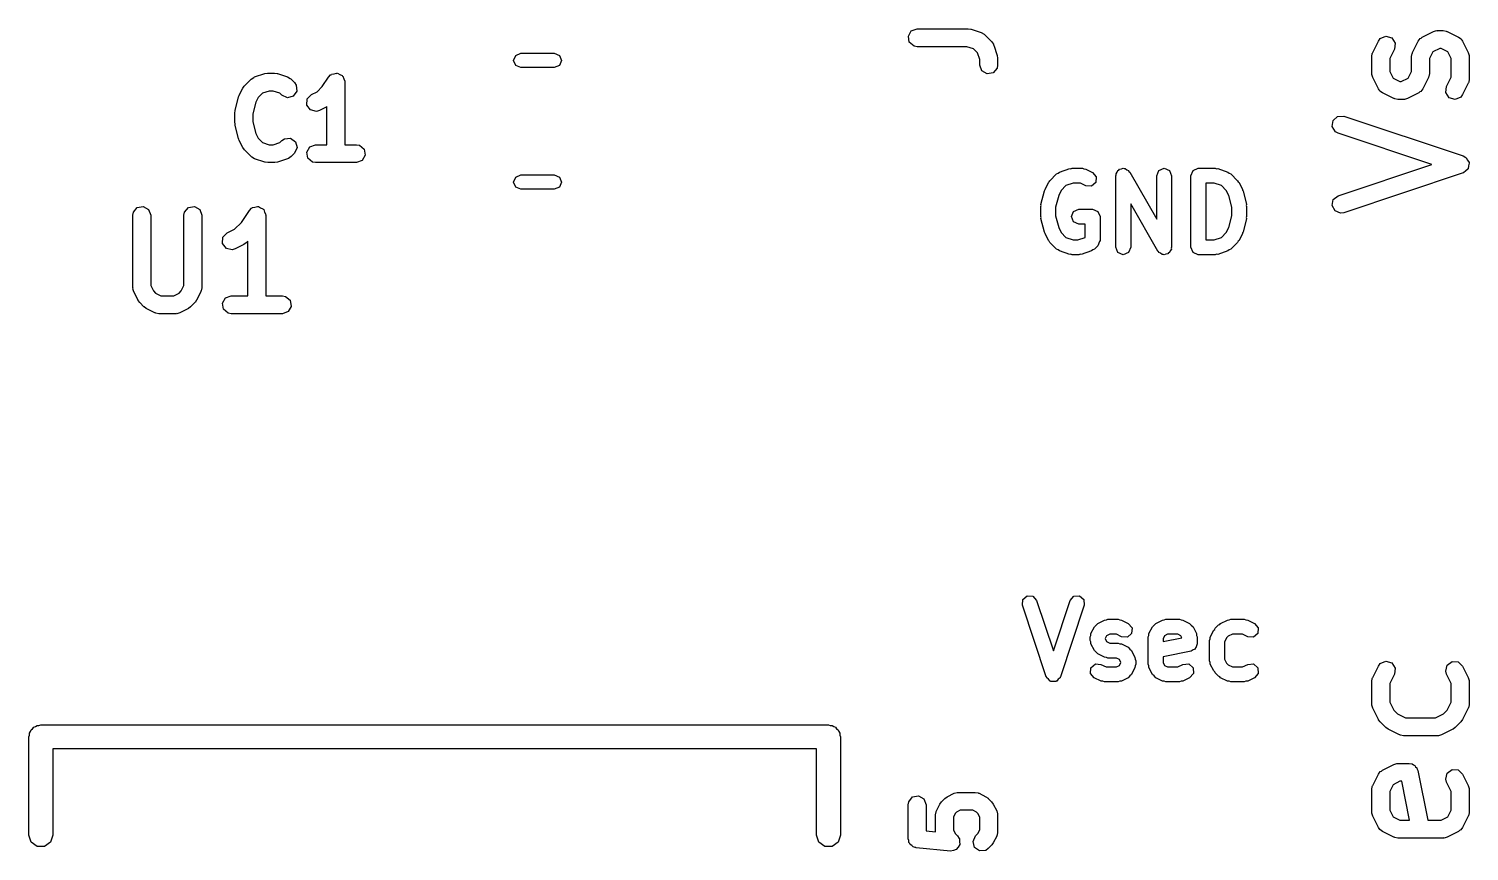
# Model space of a CAD drawing. Extents: x 83.3 to 116.7, y -116.7 to -83.3.
# Drawn here: x 104.66 to 116.73, y -100.02 to -93.12 of the extents above; entities that cross this region are included whole.
import ezdxf

# ---------------------------------------------------------------- set-up
doc = ezdxf.new("R2010")
doc.units = 0
doc.layers.add('BLACK', color=7, linetype='CONTINUOUS')

msp = doc.modelspace()

# ---------------------------------------------------------------- linework, layer by layer
at = {"layer": 'BLACK', "linetype": 'CONTINUOUS'}
for p, q in [((112.028, -93.187), (112.053, -93.1425)), ((112.053, -93.1425), (112.101, -93.125)), ((112.101, -93.125), (112.53, -93.125)), ((112.53, -93.125), (112.552, -93.1289)), ((112.552, -93.1289), (112.554, -93.1288)), ((112.554, -93.1288), (112.639, -93.1574)), ((112.639, -93.1574), (112.662, -93.1698)), ((116.333, -93.1948), (116.428, -93.1472)), ((116.428, -93.1472), (116.453, -93.1398)), ((116.453, -93.1398), (116.458, -93.1408)), ((116.458, -93.1408), (116.462, -93.1393)), ((116.462, -93.1393), (116.51, -93.1393)), ((116.51, -93.1393), (116.535, -93.1438)), ((116.535, -93.1438), (116.539, -93.1467)), ((116.539, -93.1467), (116.543, -93.1472)), ((116.543, -93.1472), (116.638, -93.1948)), ((112.036, -93.2375), (112.028, -93.187)), ((112.076, -93.2705), (112.036, -93.2375)), ((112.101, -93.275), (112.076, -93.2705)), ((112.518, -93.275), (112.101, -93.275)), ((112.575, -93.2941), (112.518, -93.275)), ((112.662, -93.1698), (112.665, -93.1736)), ((112.665, -93.1736), (112.669, -93.1755)), ((112.669, -93.1755), (112.726, -93.2327)), ((112.726, -93.2327), (112.741, -93.254)), ((112.741, -93.254), (112.741, -93.2585)), ((112.741, -93.2585), (112.744, -93.262)), ((112.744, -93.262), (112.773, -93.3477)), ((115.919, -93.3236), (115.966, -93.2284)), ((115.966, -93.2284), (115.982, -93.2074)), ((115.982, -93.2074), (116.029, -93.187)), ((116.029, -93.187), (116.078, -93.2017)), ((116.078, -93.2017), (116.106, -93.2445)), ((116.106, -93.2445), (116.1, -93.2954)), ((116.252, -93.3236), (116.3, -93.2284)), ((116.3, -93.2284), (116.315, -93.2074)), ((116.315, -93.2074), (116.325, -93.203)), ((116.325, -93.203), (116.333, -93.1948)), ((116.638, -93.1948), (116.659, -93.2103)), ((116.659, -93.2103), (116.664, -93.2206)), ((116.664, -93.2206), (116.672, -93.2284)), ((116.672, -93.2284), (116.719, -93.3236)), ((108.721, -93.39), (108.739, -93.3476)), ((108.739, -93.4324), (108.721, -93.39)), ((108.739, -93.3476), (108.781, -93.33)), ((108.781, -93.33), (109.062, -93.33)), ((109.062, -93.33), (109.105, -93.3476)), ((109.105, -93.3476), (109.122, -93.39)), ((109.122, -93.39), (109.105, -93.4324)), ((112.607, -93.3262), (112.575, -93.2941)), ((112.626, -93.3836), (112.607, -93.3262)), ((112.626, -93.4286), (112.626, -93.3836)), ((112.773, -93.3477), (112.776, -93.3699)), ((112.776, -93.3699), (112.776, -93.3714)), ((112.776, -93.3714), (112.776, -93.4286)), ((115.911, -93.3571), (115.915, -93.3315)), ((115.911, -93.5), (115.911, -93.3571)), ((115.915, -93.3315), (115.918, -93.3281)), ((115.918, -93.3281), (115.919, -93.3236)), ((116.1, -93.2954), (116.061, -93.3748)), ((116.061, -93.3748), (116.061, -93.4823)), ((116.244, -93.3571), (116.249, -93.3315)), ((116.244, -93.4823), (116.244, -93.3571)), ((116.249, -93.3315), (116.251, -93.3281)), ((116.251, -93.3281), (116.252, -93.3236)), ((116.423, -93.3178), (116.394, -93.3748)), ((116.394, -93.3748), (116.394, -93.5)), ((116.48, -93.2893), (116.423, -93.3178)), ((116.492, -93.2893), (116.48, -93.2893)), ((116.549, -93.3178), (116.492, -93.2893)), ((116.577, -93.3748), (116.549, -93.3178)), ((116.577, -93.5299), (116.577, -93.3748)), ((116.719, -93.3236), (116.727, -93.3486)), ((116.727, -93.3486), (116.726, -93.3529)), ((116.726, -93.3529), (116.727, -93.3571)), ((116.727, -93.3571), (116.727, -93.5476)), ((106.551, -93.5288), (106.637, -93.5003)), ((106.637, -93.5003), (106.659, -93.497)), ((106.659, -93.497), (106.661, -93.4964)), ((106.661, -93.4964), (106.718, -93.4964)), ((106.718, -93.4964), (106.74, -93.5003)), ((106.74, -93.5003), (106.742, -93.5003)), ((106.742, -93.5003), (106.827, -93.5288)), ((107.17, -93.5298), (107.188, -93.511)), ((107.188, -93.511), (107.192, -93.5098)), ((107.192, -93.5098), (107.195, -93.5065)), ((107.195, -93.5065), (107.216, -93.5027)), ((107.216, -93.5027), (107.237, -93.4966)), ((107.237, -93.4966), (107.241, -93.4983)), ((107.241, -93.4983), (107.245, -93.4976)), ((107.245, -93.4976), (107.264, -93.5084)), ((107.264, -93.5084), (107.284, -93.5172)), ((107.284, -93.5172), (107.286, -93.5211)), ((107.286, -93.5211), (107.29, -93.5232)), ((107.29, -93.5232), (107.297, -93.5437)), ((108.781, -93.45), (108.739, -93.4324)), ((109.062, -93.45), (108.781, -93.45)), ((109.105, -93.4324), (109.062, -93.45)), ((112.644, -93.4768), (112.626, -93.4286)), ((112.688, -93.5024), (112.644, -93.4768)), ((112.739, -93.4935), (112.688, -93.5024)), ((112.772, -93.4542), (112.739, -93.4935)), ((112.776, -93.4286), (112.772, -93.4542)), ((115.912, -93.5042), (115.911, -93.5)), ((115.911, -93.5086), (115.912, -93.5042)), ((115.919, -93.5335), (115.911, -93.5086)), ((116.061, -93.4823), (116.089, -93.5393)), ((116.216, -93.5393), (116.244, -93.4823)), ((116.39, -93.5257), (116.387, -93.5291)), ((116.394, -93.5), (116.39, -93.5257)), ((106.422, -93.6807), (106.451, -93.6236)), ((106.451, -93.6236), (106.464, -93.6056)), ((106.464, -93.6056), (106.465, -93.6041)), ((106.465, -93.6041), (106.522, -93.547)), ((106.522, -93.547), (106.543, -93.532)), ((106.543, -93.532), (106.548, -93.5316)), ((106.548, -93.5316), (106.551, -93.5288)), ((106.673, -93.6464), (106.616, -93.6656)), ((106.706, -93.6464), (106.673, -93.6464)), ((106.763, -93.6656), (106.706, -93.6464)), ((106.827, -93.5288), (106.85, -93.5413)), ((106.85, -93.5413), (106.853, -93.5451)), ((106.853, -93.5451), (106.857, -93.547)), ((106.857, -93.547), (106.885, -93.5755)), ((106.885, -93.5755), (106.9, -93.5969)), ((106.9, -93.5969), (106.905, -93.648)), ((107.074, -93.6526), (107.117, -93.6094)), ((107.117, -93.6094), (107.17, -93.5298)), ((107.297, -93.5437), (107.307, -93.5632)), ((107.307, -93.5632), (107.306, -93.5674)), ((107.306, -93.5674), (107.307, -93.5714)), ((107.307, -93.5714), (107.307, -94.0964)), ((115.966, -93.6288), (115.919, -93.5335)), ((115.974, -93.6365), (115.966, -93.6288)), ((115.979, -93.6468), (115.974, -93.6365)), ((116, -93.6623), (115.979, -93.6468)), ((116.089, -93.5393), (116.146, -93.5679)), ((116.146, -93.5679), (116.158, -93.5679)), ((116.158, -93.5679), (116.216, -93.5393)), ((116.339, -93.6288), (116.323, -93.6497)), ((116.386, -93.5335), (116.339, -93.6288)), ((116.387, -93.5291), (116.386, -93.5335)), ((116.532, -93.6603), (116.538, -93.6093)), ((116.538, -93.6093), (116.577, -93.5299)), ((116.719, -93.5812), (116.672, -93.6764)), ((116.72, -93.5767), (116.719, -93.5812)), ((116.723, -93.5733), (116.72, -93.5767)), ((116.727, -93.5476), (116.723, -93.5733)), ((106.388, -93.8104), (106.417, -93.6961)), ((106.417, -93.6961), (106.422, -93.6843)), ((106.422, -93.6843), (106.422, -93.6807)), ((106.56, -93.7405), (106.536, -93.8378)), ((106.58, -93.7016), (106.56, -93.7405)), ((106.616, -93.6656), (106.58, -93.7016)), ((106.779, -93.6816), (106.763, -93.6656)), ((106.826, -93.7033), (106.779, -93.6816)), ((106.875, -93.69), (106.826, -93.7033)), ((106.905, -93.648), (106.875, -93.69)), ((106.989, -93.7642), (106.992, -93.713)), ((107.019, -93.8054), (106.989, -93.7642)), ((106.992, -93.713), (107.027, -93.6758)), ((107.027, -93.6758), (107.074, -93.6526)), ((116.095, -93.7099), (116, -93.6623)), ((116.099, -93.7105), (116.095, -93.7099)), ((116.103, -93.7133), (116.099, -93.7105)), ((116.129, -93.7179), (116.103, -93.7133)), ((116.176, -93.7179), (116.129, -93.7179)), ((116.18, -93.7163), (116.176, -93.7179)), ((116.185, -93.7174), (116.18, -93.7163)), ((116.21, -93.7099), (116.185, -93.7174)), ((116.305, -93.6623), (116.21, -93.7099)), ((116.313, -93.6542), (116.305, -93.6623)), ((116.323, -93.6497), (116.313, -93.6542)), ((116.56, -93.7031), (116.532, -93.6603)), ((116.609, -93.7177), (116.56, -93.7031)), ((116.656, -93.6973), (116.609, -93.7177)), ((116.672, -93.6764), (116.656, -93.6973)), ((106.386, -93.8286), (106.388, -93.8138)), ((106.386, -93.9143), (106.386, -93.8286)), ((106.388, -93.8138), (106.388, -93.8104)), ((106.536, -93.8378), (106.536, -93.9051)), ((107.069, -93.8174), (107.019, -93.8054)), ((107.094, -93.8099), (107.069, -93.8174)), ((107.151, -93.7814), (107.094, -93.8099)), ((107.153, -93.7802), (107.151, -93.7814)), ((107.157, -93.7769), (107.153, -93.7802)), ((107.157, -94.0964), (107.157, -93.7769)), ((115.586, -93.8929), (115.625, -93.8588)), ((115.625, -93.8588), (115.676, -93.8574)), ((115.676, -93.8574), (116.676, -94.1908)), ((106.387, -93.9175), (106.386, -93.9143)), ((106.388, -93.9325), (106.387, -93.9175)), ((106.417, -94.0468), (106.388, -93.9325)), ((106.536, -93.9051), (106.56, -94.0024)), ((106.56, -94.0024), (106.58, -94.0413)), ((115.579, -93.9436), (115.586, -93.8929)), ((115.606, -93.9873), (115.579, -93.9436)), ((115.629, -93.9997), (115.606, -93.9873)), ((116.415, -94.2619), (115.629, -93.9997)), ((106.419, -94.0497), (106.417, -94.0468)), ((106.422, -94.0621), (106.419, -94.0497)), ((106.451, -94.1193), (106.422, -94.0621)), ((106.452, -94.1204), (106.451, -94.1193)), ((106.465, -94.1387), (106.452, -94.1204)), ((106.58, -94.0413), (106.616, -94.0773)), ((106.616, -94.0773), (106.673, -94.0964)), ((106.673, -94.0964), (106.706, -94.0964)), ((106.706, -94.0964), (106.763, -94.0773)), ((106.763, -94.0773), (106.779, -94.0613)), ((106.779, -94.0613), (106.801, -94.0463)), ((106.801, -94.0463), (106.852, -94.0418)), ((106.852, -94.0418), (106.894, -94.0713)), ((106.907, -94.1208), (106.885, -94.1673)), ((106.894, -94.0713), (106.907, -94.1208)), ((106.987, -94.1584), (107.013, -94.114)), ((107.013, -94.114), (107.061, -94.0964)), ((107.061, -94.0964), (107.157, -94.0964)), ((107.307, -94.0964), (107.404, -94.0964)), ((107.404, -94.0964), (107.429, -94.101)), ((107.429, -94.101), (107.469, -94.1339)), ((106.522, -94.1959), (106.465, -94.1387)), ((106.526, -94.1978), (106.522, -94.1959)), ((106.528, -94.2016), (106.526, -94.1978)), ((106.551, -94.214), (106.528, -94.2016)), ((106.637, -94.2426), (106.551, -94.214)), ((106.639, -94.2425), (106.637, -94.2426)), ((106.661, -94.2464), (106.639, -94.2425)), ((106.718, -94.2464), (106.661, -94.2464)), ((106.719, -94.2459), (106.718, -94.2464)), ((106.742, -94.2426), (106.719, -94.2459)), ((106.827, -94.214), (106.742, -94.2426)), ((106.831, -94.2112), (106.827, -94.214)), ((106.835, -94.2108), (106.831, -94.2112)), ((106.857, -94.1959), (106.835, -94.2108)), ((106.885, -94.1673), (106.857, -94.1959)), ((106.996, -94.2089), (106.987, -94.1584)), ((107.035, -94.2419), (106.996, -94.2089)), ((107.061, -94.2464), (107.035, -94.2419)), ((107.404, -94.2464), (107.061, -94.2464)), ((107.452, -94.2289), (107.404, -94.2464)), ((107.478, -94.1845), (107.452, -94.2289)), ((107.469, -94.1339), (107.478, -94.1845)), ((116.676, -94.1908), (116.699, -94.2032)), ((116.699, -94.2032), (116.7, -94.205)), ((116.7, -94.205), (116.702, -94.2058)), ((116.702, -94.2058), (116.713, -94.2267)), ((116.713, -94.2267), (116.726, -94.2469)), ((116.727, -94.2509), (116.722, -94.2742)), ((116.726, -94.2469), (116.726, -94.249)), ((116.726, -94.249), (116.727, -94.2509)), ((108.721, -94.41), (108.739, -94.3676)), ((108.739, -94.3676), (108.781, -94.35)), ((108.781, -94.35), (109.062, -94.35)), ((109.062, -94.35), (109.105, -94.3676)), ((109.105, -94.3676), (109.122, -94.41)), ((113.213, -94.3979), (113.27, -94.3408)), ((113.27, -94.3408), (113.284, -94.3352)), ((113.284, -94.3352), (113.295, -94.3257)), ((113.295, -94.3257), (113.38, -94.2971)), ((113.38, -94.2971), (113.39, -94.2979)), ((113.39, -94.2979), (113.4, -94.2939)), ((113.4, -94.2939), (113.486, -94.2939)), ((113.486, -94.2939), (113.499, -94.2995)), ((113.499, -94.2995), (113.514, -94.3005)), ((113.514, -94.3005), (113.571, -94.3291)), ((113.571, -94.3291), (113.602, -94.3652)), ((113.602, -94.3652), (113.599, -94.413)), ((113.766, -94.3564), (113.769, -94.3485)), ((113.766, -94.9564), (113.766, -94.3564)), ((113.768, -94.34), (113.778, -94.3272)), ((113.769, -94.3485), (113.768, -94.34)), ((113.778, -94.3272), (113.784, -94.3122)), ((113.784, -94.3122), (113.792, -94.3089)), ((113.792, -94.3089), (113.798, -94.3022)), ((113.798, -94.3022), (113.814, -94.3001)), ((113.814, -94.3001), (113.829, -94.2939)), ((113.829, -94.2939), (113.837, -94.2972)), ((113.837, -94.2972), (113.845, -94.2961)), ((113.845, -94.2961), (113.858, -94.306)), ((113.858, -94.306), (113.873, -94.3122)), ((113.873, -94.3122), (113.876, -94.3202)), ((113.876, -94.3202), (113.883, -94.3254)), ((113.883, -94.3254), (114.109, -94.7211)), ((114.109, -94.3564), (114.127, -94.3122)), ((114.109, -94.7211), (114.109, -94.3564)), ((114.127, -94.3122), (114.171, -94.2939)), ((114.171, -94.2939), (114.216, -94.3122)), ((114.216, -94.3122), (114.234, -94.3564)), ((114.234, -94.3564), (114.234, -94.9564)), ((114.395, -94.3564), (114.413, -94.3122)), ((114.395, -94.9564), (114.395, -94.3564)), ((114.413, -94.3122), (114.457, -94.2939)), ((114.457, -94.2939), (114.6, -94.2939)), ((114.6, -94.2939), (114.61, -94.2979)), ((114.61, -94.2979), (114.62, -94.2971)), ((114.62, -94.2971), (114.705, -94.3257)), ((114.705, -94.3257), (114.716, -94.3352)), ((114.716, -94.3352), (114.73, -94.3408)), ((114.73, -94.3408), (114.787, -94.3979)), ((115.629, -94.5241), (116.415, -94.2619)), ((116.676, -94.3331), (115.676, -94.6664)), ((116.678, -94.3317), (116.676, -94.3331)), ((116.68, -94.3317), (116.678, -94.3317)), ((116.698, -94.3159), (116.68, -94.3317)), ((116.716, -94.3012), (116.698, -94.3159)), ((116.717, -94.299), (116.716, -94.3012)), ((116.718, -94.2976), (116.717, -94.299)), ((116.722, -94.2742), (116.718, -94.2976)), ((108.739, -94.4524), (108.721, -94.41)), ((108.781, -94.47), (108.739, -94.4524)), ((109.062, -94.47), (108.781, -94.47)), ((109.105, -94.4524), (109.062, -94.47)), ((109.122, -94.41), (109.105, -94.4524)), ((113.139, -94.5984), (113.168, -94.4841)), ((113.168, -94.4841), (113.172, -94.4784)), ((113.172, -94.4784), (113.173, -94.4713)), ((113.173, -94.4713), (113.201, -94.4142)), ((113.201, -94.4142), (113.209, -94.4075)), ((113.209, -94.4075), (113.213, -94.3979)), ((113.309, -94.4792), (113.288, -94.5211)), ((113.348, -94.4396), (113.309, -94.4792)), ((113.41, -94.4189), (113.348, -94.4396)), ((113.471, -94.4189), (113.41, -94.4189)), ((113.515, -94.4409), (113.471, -94.4189)), ((113.563, -94.4443), (113.515, -94.4409)), ((113.599, -94.413), (113.563, -94.4443)), ((114.52, -94.4189), (114.52, -94.8939)), ((114.59, -94.4189), (114.52, -94.4189)), ((114.652, -94.4396), (114.59, -94.4189)), ((114.691, -94.4792), (114.652, -94.4396)), ((114.712, -94.5211), (114.691, -94.4792)), ((114.787, -94.3979), (114.791, -94.4075)), ((114.791, -94.4075), (114.799, -94.4142)), ((114.799, -94.4142), (114.827, -94.4713)), ((114.827, -94.4713), (114.828, -94.4784)), ((114.828, -94.4784), (114.832, -94.4841)), ((114.832, -94.4841), (114.861, -94.5984)), ((113.137, -94.6136), (113.141, -94.6062)), ((113.141, -94.6062), (113.139, -94.5984)), ((113.288, -94.5211), (113.262, -94.6213)), ((114.117, -94.9874), (113.891, -94.5918)), ((113.891, -94.5918), (113.891, -94.9564)), ((114.737, -94.6213), (114.712, -94.5211)), ((114.861, -94.5984), (114.859, -94.6062)), ((114.859, -94.6062), (114.862, -94.6136)), ((115.578, -94.6062), (115.588, -94.556)), ((115.603, -94.6514), (115.578, -94.6062)), ((115.588, -94.556), (115.629, -94.5241)), ((105.53, -94.6883), (105.535, -94.6627)), ((105.53, -95.2955), (105.53, -94.6883)), ((105.535, -94.6627), (105.568, -94.6234)), ((105.568, -94.6234), (105.618, -94.6145)), ((105.618, -94.6145), (105.663, -94.6401)), ((105.663, -94.6401), (105.68, -94.6883)), ((105.68, -94.6883), (105.68, -95.2778)), ((105.959, -94.6883), (105.963, -94.6627)), ((105.959, -95.2778), (105.959, -94.6883)), ((105.963, -94.6627), (105.996, -94.6234)), ((105.996, -94.6234), (106.047, -94.6145)), ((106.047, -94.6145), (106.091, -94.6401)), ((106.091, -94.6401), (106.109, -94.6883)), ((106.109, -94.6883), (106.109, -95.2955)), ((106.44, -94.7477), (106.507, -94.6467)), ((106.507, -94.6467), (106.525, -94.6279)), ((106.525, -94.6279), (106.529, -94.6267)), ((106.529, -94.6267), (106.532, -94.6234)), ((106.532, -94.6234), (106.553, -94.6196)), ((106.553, -94.6196), (106.574, -94.6135)), ((106.574, -94.6135), (106.578, -94.6152)), ((106.578, -94.6152), (106.583, -94.6145)), ((106.583, -94.6145), (106.601, -94.6253)), ((106.601, -94.6253), (106.621, -94.6341)), ((106.621, -94.6341), (106.623, -94.6379)), ((106.623, -94.6379), (106.627, -94.6401)), ((106.627, -94.6401), (106.634, -94.6606)), ((106.634, -94.6606), (106.644, -94.6801)), ((106.644, -94.6801), (106.643, -94.6843)), ((106.643, -94.6843), (106.645, -94.6883)), ((106.645, -94.6883), (106.645, -95.3633)), ((113.137, -94.6993), (113.137, -94.6136)), ((113.141, -94.7066), (113.137, -94.6993)), ((113.139, -94.7144), (113.141, -94.7066)), ((113.168, -94.8287), (113.139, -94.7144)), ((113.262, -94.6213), (113.262, -94.6916)), ((113.262, -94.6916), (113.288, -94.7918)), ((113.395, -94.6993), (113.413, -94.6551)), ((113.413, -94.7435), (113.395, -94.6993)), ((113.413, -94.6551), (113.457, -94.6368)), ((113.457, -94.6368), (113.571, -94.6368)), ((113.571, -94.6368), (113.616, -94.6551)), ((113.616, -94.6551), (113.634, -94.6993)), ((113.634, -94.6993), (113.634, -94.8993)), ((114.712, -94.7918), (114.737, -94.6916)), ((114.737, -94.6916), (114.737, -94.6213)), ((114.861, -94.7144), (114.832, -94.8287)), ((114.862, -94.6993), (114.859, -94.7066)), ((114.859, -94.7066), (114.861, -94.7144)), ((114.862, -94.6136), (114.862, -94.6993)), ((115.65, -94.6702), (115.603, -94.6514)), ((115.676, -94.6664), (115.65, -94.6702)), ((106.286, -94.8728), (106.322, -94.8355)), ((106.322, -94.8355), (106.382, -94.8052)), ((106.382, -94.8052), (106.44, -94.7477)), ((113.172, -94.8344), (113.168, -94.8287)), ((113.173, -94.8415), (113.172, -94.8344)), ((113.201, -94.8987), (113.173, -94.8415)), ((113.288, -94.7918), (113.309, -94.8337)), ((113.309, -94.8337), (113.348, -94.8732)), ((113.457, -94.7618), (113.413, -94.7435)), ((113.509, -94.7618), (113.457, -94.7618)), ((113.509, -94.8733), (113.509, -94.7618)), ((114.652, -94.8732), (114.691, -94.8337)), ((114.691, -94.8337), (114.712, -94.7918)), ((114.827, -94.8415), (114.799, -94.8987)), ((114.828, -94.8344), (114.827, -94.8415)), ((114.832, -94.8287), (114.828, -94.8344)), ((106.283, -94.924), (106.286, -94.8728)), ((106.314, -94.9652), (106.283, -94.924)), ((106.364, -94.9771), (106.314, -94.9652)), ((106.389, -94.9697), (106.364, -94.9771)), ((106.46, -94.934), (106.389, -94.9697)), ((106.461, -94.9328), (106.46, -94.934)), ((106.48, -94.9199), (106.461, -94.9328)), ((106.495, -94.9051), (106.48, -94.9199)), ((106.495, -95.3633), (106.495, -94.9051)), ((113.209, -94.9054), (113.201, -94.8987)), ((113.213, -94.9149), (113.209, -94.9054)), ((113.27, -94.9721), (113.213, -94.9149)), ((113.284, -94.9776), (113.27, -94.9721)), ((113.348, -94.8732), (113.41, -94.8939)), ((113.41, -94.8939), (113.447, -94.8939)), ((113.447, -94.8939), (113.509, -94.8733)), ((113.587, -94.972), (113.574, -94.9776)), ((113.616, -94.9435), (113.587, -94.972)), ((113.63, -94.9083), (113.616, -94.9435)), ((113.634, -94.8993), (113.63, -94.9083)), ((113.784, -95.0006), (113.766, -94.9564)), ((113.891, -94.9564), (113.873, -95.0006)), ((114.232, -94.9729), (114.222, -94.9857)), ((114.234, -94.9564), (114.231, -94.9644)), ((114.231, -94.9644), (114.232, -94.9729)), ((114.413, -95.0006), (114.395, -94.9564)), ((114.52, -94.8939), (114.59, -94.8939)), ((114.59, -94.8939), (114.652, -94.8732)), ((114.73, -94.9721), (114.716, -94.9776)), ((114.787, -94.9149), (114.73, -94.9721)), ((114.791, -94.9054), (114.787, -94.9149)), ((114.799, -94.8987), (114.791, -94.9054)), ((113.295, -94.9871), (113.284, -94.9776)), ((113.38, -95.0157), (113.295, -94.9871)), ((113.39, -95.015), (113.38, -95.0157)), ((113.4, -95.0189), (113.39, -95.015)), ((113.457, -95.0189), (113.4, -95.0189)), ((113.467, -95.015), (113.457, -95.0189)), ((113.477, -95.0157), (113.467, -95.015)), ((113.563, -94.9871), (113.477, -95.0157)), ((113.574, -94.9776), (113.563, -94.9871)), ((113.829, -95.0189), (113.784, -95.0006)), ((113.873, -95.0006), (113.829, -95.0189)), ((114.124, -94.9927), (114.117, -94.9874)), ((114.127, -95.0006), (114.124, -94.9927)), ((114.142, -95.0068), (114.127, -95.0006)), ((114.155, -95.0167), (114.142, -95.0068)), ((114.163, -95.0156), (114.155, -95.0167)), ((114.171, -95.0189), (114.163, -95.0156)), ((114.186, -95.0127), (114.171, -95.0189)), ((114.202, -95.0107), (114.186, -95.0127)), ((114.208, -95.0039), (114.202, -95.0107)), ((114.216, -95.0006), (114.208, -95.0039)), ((114.222, -94.9857), (114.216, -95.0006)), ((114.457, -95.0189), (114.413, -95.0006)), ((114.6, -95.0189), (114.457, -95.0189)), ((114.61, -95.015), (114.6, -95.0189)), ((114.62, -95.0157), (114.61, -95.015)), ((114.705, -94.9871), (114.62, -95.0157)), ((114.716, -94.9776), (114.705, -94.9871)), ((105.532, -95.2997), (105.53, -95.2955)), ((105.531, -95.304), (105.532, -95.2997)), ((105.538, -95.329), (105.531, -95.304)), ((105.574, -95.4004), (105.538, -95.329)), ((105.68, -95.2778), (105.703, -95.3225)), ((105.703, -95.3225), (105.721, -95.341)), ((105.918, -95.341), (105.936, -95.3225)), ((105.936, -95.3225), (105.959, -95.2778)), ((106.101, -95.329), (106.065, -95.4004)), ((106.104, -95.3211), (106.101, -95.3245)), ((106.101, -95.3245), (106.101, -95.329)), ((106.109, -95.2955), (106.104, -95.3211)), ((105.575, -95.4016), (105.574, -95.4004)), ((105.588, -95.4199), (105.575, -95.4016)), ((105.624, -95.4556), (105.588, -95.4199)), ((105.625, -95.4563), (105.624, -95.4556)), ((105.643, -95.4697), (105.625, -95.4563)), ((105.721, -95.341), (105.766, -95.3633)), ((105.766, -95.3633), (105.873, -95.3633)), ((105.873, -95.3633), (105.918, -95.341)), ((106.015, -95.4556), (105.997, -95.4685)), ((106.051, -95.4199), (106.015, -95.4556)), ((106.052, -95.4184), (106.051, -95.4199)), ((106.065, -95.4004), (106.052, -95.4184)), ((106.281, -95.4253), (106.307, -95.3809)), ((106.29, -95.4758), (106.281, -95.4253)), ((106.307, -95.3809), (106.355, -95.3633)), ((106.355, -95.3633), (106.495, -95.3633)), ((106.645, -95.3633), (106.784, -95.3633)), ((106.784, -95.3633), (106.809, -95.3678)), ((106.809, -95.3678), (106.849, -95.4008)), ((106.858, -95.4513), (106.832, -95.4958)), ((106.849, -95.4008), (106.858, -95.4513)), ((105.715, -95.5054), (105.643, -95.4697)), ((105.719, -95.5059), (105.715, -95.5054)), ((105.722, -95.5088), (105.719, -95.5059)), ((105.748, -95.5133), (105.722, -95.5088)), ((105.891, -95.5133), (105.748, -95.5133)), ((105.895, -95.5118), (105.891, -95.5133)), ((105.9, -95.5128), (105.895, -95.5118)), ((105.925, -95.5054), (105.9, -95.5128)), ((105.996, -95.4697), (105.925, -95.5054)), ((105.997, -95.4685), (105.996, -95.4697)), ((106.33, -95.5088), (106.29, -95.4758)), ((106.355, -95.5133), (106.33, -95.5088)), ((106.784, -95.5133), (106.355, -95.5133)), ((106.832, -95.4958), (106.784, -95.5133)), ((112.984, -97.9562), (112.987, -97.9085)), ((113.184, -98.5562), (112.984, -97.9562)), ((112.987, -97.9085), (113.023, -97.8771)), ((113.023, -97.8771), (113.071, -97.8805)), ((113.071, -97.8805), (113.102, -97.9167)), ((113.102, -97.9167), (113.243, -98.3388)), ((113.243, -98.3388), (113.384, -97.9167)), ((113.502, -97.9562), (113.302, -98.5562)), ((113.384, -97.9167), (113.415, -97.8805)), ((113.415, -97.8805), (113.463, -97.8771)), ((113.463, -97.8771), (113.499, -97.9085)), ((113.499, -97.9085), (113.502, -97.9562)), ((113.602, -98.1241), (113.615, -98.1091)), ((113.615, -98.1091), (113.672, -98.0805)), ((113.672, -98.0805), (113.687, -98.0795)), ((113.687, -98.0795), (113.7, -98.0739)), ((113.7, -98.0739), (113.786, -98.0739)), ((113.786, -98.0739), (113.799, -98.0795)), ((113.799, -98.0795), (113.814, -98.0805)), ((113.814, -98.0805), (113.871, -98.1091)), ((113.871, -98.1091), (113.902, -98.1452)), ((114.088, -98.1241), (114.101, -98.1091)), ((114.101, -98.1091), (114.158, -98.0805)), ((114.158, -98.0805), (114.172, -98.0795)), ((114.172, -98.0795), (114.186, -98.0739)), ((114.186, -98.0739), (114.3, -98.0739)), ((114.3, -98.0739), (114.313, -98.0795)), ((114.313, -98.0795), (114.328, -98.0805)), ((114.328, -98.0805), (114.385, -98.1091)), ((114.385, -98.1091), (114.398, -98.1241)), ((114.637, -98.1169), (114.643, -98.1091)), ((114.643, -98.1091), (114.701, -98.0805)), ((114.701, -98.0805), (114.715, -98.0795)), ((114.715, -98.0795), (114.729, -98.0739)), ((114.729, -98.0739), (114.843, -98.0739)), ((114.843, -98.0739), (114.856, -98.0795)), ((114.856, -98.0795), (114.871, -98.0805)), ((114.871, -98.0805), (114.928, -98.1091)), ((114.928, -98.1091), (114.959, -98.1452)), ((113.552, -98.2221), (113.557, -98.2087)), ((113.552, -98.2507), (113.552, -98.2221)), ((113.557, -98.2087), (113.558, -98.1942)), ((113.558, -98.1942), (113.587, -98.137)), ((113.587, -98.137), (113.602, -98.1241)), ((113.689, -98.2116), (113.677, -98.2364)), ((113.715, -98.1989), (113.689, -98.2116)), ((113.771, -98.1989), (113.715, -98.1989)), ((113.815, -98.2209), (113.771, -98.1989)), ((113.863, -98.2243), (113.815, -98.2209)), ((113.899, -98.193), (113.863, -98.2243)), ((113.902, -98.1452), (113.899, -98.193)), ((114.037, -98.2221), (114.043, -98.2087)), ((114.037, -98.4507), (114.037, -98.2221)), ((114.043, -98.2087), (114.044, -98.1942)), ((114.044, -98.1942), (114.073, -98.137)), ((114.073, -98.137), (114.088, -98.1241)), ((114.175, -98.2116), (114.162, -98.2369)), ((114.162, -98.2602), (114.319, -98.2289)), ((114.2, -98.1989), (114.175, -98.2116)), ((114.285, -98.1989), (114.2, -98.1989)), ((114.311, -98.2116), (114.285, -98.1989)), ((114.319, -98.2289), (114.311, -98.2116)), ((114.398, -98.1241), (114.413, -98.137)), ((114.413, -98.137), (114.442, -98.1942)), ((114.442, -98.1942), (114.443, -98.2087)), ((114.443, -98.2087), (114.448, -98.2221)), ((114.448, -98.2221), (114.448, -98.2793)), ((114.557, -98.2373), (114.558, -98.2228)), ((114.558, -98.2228), (114.587, -98.1656)), ((114.587, -98.1656), (114.595, -98.1589)), ((114.595, -98.1589), (114.599, -98.1494)), ((114.599, -98.1494), (114.627, -98.1208)), ((114.627, -98.1208), (114.637, -98.1169)), ((114.694, -98.2306), (114.677, -98.2655)), ((114.708, -98.2164), (114.694, -98.2306)), ((114.743, -98.1989), (114.708, -98.2164)), ((114.828, -98.1989), (114.743, -98.1989)), ((114.872, -98.2209), (114.828, -98.1989)), ((114.92, -98.2243), (114.872, -98.2209)), ((114.956, -98.193), (114.92, -98.2243)), ((114.959, -98.1452), (114.956, -98.193)), ((113.557, -98.2642), (113.552, -98.2507)), ((113.558, -98.2787), (113.557, -98.2642)), ((113.587, -98.3358), (113.558, -98.2787)), ((113.602, -98.3488), (113.587, -98.3358)), ((113.615, -98.3638), (113.602, -98.3488)), ((113.677, -98.2364), (113.689, -98.2613)), ((113.689, -98.2613), (113.715, -98.2739)), ((113.715, -98.2739), (113.786, -98.2739)), ((113.786, -98.2739), (113.799, -98.2795)), ((113.799, -98.2795), (113.814, -98.2805)), ((113.814, -98.2805), (113.871, -98.3091)), ((113.871, -98.3091), (113.884, -98.3241)), ((113.884, -98.3241), (113.899, -98.337)), ((113.899, -98.337), (113.927, -98.3942)), ((114.162, -98.2369), (114.162, -98.2602)), ((114.398, -98.3406), (114.162, -98.3877)), ((114.413, -98.3304), (114.398, -98.3406)), ((114.43, -98.3235), (114.413, -98.3304)), ((114.432, -98.3175), (114.43, -98.3235)), ((114.438, -98.314), (114.432, -98.3175)), ((114.441, -98.2961), (114.438, -98.314)), ((114.448, -98.2793), (114.441, -98.2961)), ((114.552, -98.2507), (114.557, -98.2373)), ((114.552, -98.4221), (114.552, -98.2507)), ((114.677, -98.2655), (114.677, -98.4074)), ((113.558, -98.4799), (113.595, -98.4486)), ((113.595, -98.4486), (113.642, -98.452)), ((113.672, -98.3923), (113.615, -98.3638)), ((113.642, -98.452), (113.686, -98.4739)), ((113.687, -98.3934), (113.672, -98.3923)), ((113.686, -98.4739), (113.771, -98.4739)), ((113.7, -98.3989), (113.687, -98.3934)), ((113.771, -98.3989), (113.7, -98.3989)), ((113.796, -98.4116), (113.771, -98.3989)), ((113.771, -98.4739), (113.796, -98.4613)), ((113.809, -98.4364), (113.796, -98.4116)), ((113.796, -98.4613), (113.809, -98.4364)), ((113.927, -98.3942), (113.928, -98.4087)), ((113.928, -98.4642), (113.927, -98.4787)), ((113.928, -98.4087), (113.934, -98.4221)), ((113.934, -98.4507), (113.928, -98.4642)), ((113.934, -98.4221), (113.934, -98.4507)), ((114.043, -98.4642), (114.037, -98.4507)), ((114.044, -98.4787), (114.043, -98.4642)), ((114.162, -98.3877), (114.162, -98.436)), ((114.162, -98.436), (114.175, -98.4613)), ((114.175, -98.4613), (114.2, -98.4739)), ((114.2, -98.4739), (114.285, -98.4739)), ((114.285, -98.4739), (114.329, -98.452)), ((114.329, -98.452), (114.377, -98.4486)), ((114.377, -98.4486), (114.413, -98.4799)), ((114.557, -98.4356), (114.552, -98.4221)), ((114.558, -98.4501), (114.557, -98.4356)), ((114.587, -98.5072), (114.558, -98.4501)), ((114.677, -98.4074), (114.694, -98.4423)), ((114.694, -98.4423), (114.708, -98.4565)), ((114.708, -98.4565), (114.743, -98.4739)), ((114.743, -98.4739), (114.828, -98.4739)), ((114.828, -98.4739), (114.872, -98.452)), ((114.872, -98.452), (114.92, -98.4486)), ((114.92, -98.4486), (114.956, -98.4799)), ((115.919, -98.5617), (115.966, -98.4665)), ((115.966, -98.4665), (115.982, -98.4455)), ((115.982, -98.4455), (116.029, -98.4251)), ((116.029, -98.4251), (116.078, -98.4398)), ((116.078, -98.4398), (116.106, -98.4826)), ((116.53, -98.5086), (116.542, -98.4587)), ((116.542, -98.4587), (116.583, -98.4281)), ((116.583, -98.4281), (116.635, -98.4312)), ((116.635, -98.4312), (116.672, -98.4665)), ((116.672, -98.4665), (116.719, -98.5617)), ((113.187, -98.5597), (113.184, -98.5562)), ((113.187, -98.5644), (113.187, -98.5597)), ((113.202, -98.5774), (113.187, -98.5644)), ((113.215, -98.5923), (113.202, -98.5774)), ((113.22, -98.5927), (113.215, -98.5923)), ((113.223, -98.5957), (113.22, -98.5927)), ((113.243, -98.5943), (113.223, -98.5957)), ((113.263, -98.5957), (113.243, -98.5943)), ((113.266, -98.5927), (113.263, -98.5957)), ((113.271, -98.5923), (113.266, -98.5927)), ((113.284, -98.5774), (113.271, -98.5923)), ((113.299, -98.5644), (113.284, -98.5774)), ((113.302, -98.5562), (113.299, -98.5597)), ((113.299, -98.5597), (113.299, -98.5644)), ((113.555, -98.5276), (113.558, -98.4799)), ((113.586, -98.5638), (113.555, -98.5276)), ((113.643, -98.5923), (113.586, -98.5638)), ((113.658, -98.5934), (113.643, -98.5923)), ((113.671, -98.5989), (113.658, -98.5934)), ((113.799, -98.5934), (113.786, -98.5989)), ((113.814, -98.5923), (113.799, -98.5934)), ((113.871, -98.5638), (113.814, -98.5923)), ((113.884, -98.5488), (113.871, -98.5638)), ((113.899, -98.5358), (113.884, -98.5488)), ((113.927, -98.4787), (113.899, -98.5358)), ((114.073, -98.5358), (114.044, -98.4787)), ((114.088, -98.5488), (114.073, -98.5358)), ((114.101, -98.5638), (114.088, -98.5488)), ((114.158, -98.5923), (114.101, -98.5638)), ((114.172, -98.5934), (114.158, -98.5923)), ((114.186, -98.5989), (114.172, -98.5934)), ((114.313, -98.5934), (114.3, -98.5989)), ((114.328, -98.5923), (114.313, -98.5934)), ((114.385, -98.5638), (114.328, -98.5923)), ((114.416, -98.5276), (114.385, -98.5638)), ((114.413, -98.4799), (114.416, -98.5276)), ((114.595, -98.514), (114.587, -98.5072)), ((114.599, -98.5235), (114.595, -98.514)), ((114.627, -98.552), (114.599, -98.5235)), ((114.637, -98.556), (114.627, -98.552)), ((114.643, -98.5638), (114.637, -98.556)), ((114.701, -98.5923), (114.643, -98.5638)), ((114.715, -98.5934), (114.701, -98.5923)), ((114.729, -98.5989), (114.715, -98.5934)), ((114.856, -98.5934), (114.843, -98.5989)), ((114.871, -98.5923), (114.856, -98.5934)), ((114.928, -98.5638), (114.871, -98.5923)), ((114.959, -98.5276), (114.928, -98.5638)), ((114.956, -98.4799), (114.959, -98.5276)), ((115.911, -98.5952), (115.915, -98.5696)), ((115.911, -98.7857), (115.911, -98.5952)), ((115.915, -98.5696), (115.918, -98.5662)), ((115.918, -98.5662), (115.919, -98.5617)), ((116.1, -98.5335), (116.061, -98.6129)), ((116.106, -98.4826), (116.1, -98.5335)), ((116.538, -98.5335), (116.53, -98.5086)), ((116.577, -98.6129), (116.538, -98.5335)), ((116.719, -98.5617), (116.727, -98.5867)), ((116.727, -98.5867), (116.726, -98.591)), ((116.726, -98.591), (116.727, -98.5952)), ((116.727, -98.5952), (116.727, -98.7857)), ((113.786, -98.5989), (113.671, -98.5989)), ((114.3, -98.5989), (114.186, -98.5989)), ((114.843, -98.5989), (114.729, -98.5989)), ((116.061, -98.6129), (116.061, -98.768)), ((116.577, -98.768), (116.577, -98.6129)), ((115.912, -98.7899), (115.911, -98.7857)), ((115.911, -98.7943), (115.912, -98.7899)), ((115.919, -98.8193), (115.911, -98.7943)), ((115.966, -98.9145), (115.919, -98.8193)), ((116.061, -98.768), (116.095, -98.8365)), ((116.095, -98.8365), (116.125, -98.8669)), ((116.513, -98.8669), (116.543, -98.8365)), ((116.543, -98.8365), (116.577, -98.768)), ((116.719, -98.8193), (116.672, -98.9145)), ((116.72, -98.8148), (116.719, -98.8193)), ((116.723, -98.8114), (116.72, -98.8148)), ((116.727, -98.7857), (116.723, -98.8114)), ((115.967, -98.9156), (115.966, -98.9145)), ((115.98, -98.934), (115.967, -98.9156)), ((116.028, -98.9816), (115.98, -98.934)), ((116.125, -98.8669), (116.194, -98.9012)), ((116.194, -98.9012), (116.444, -98.9012)), ((116.444, -98.9012), (116.513, -98.8669)), ((116.658, -98.934), (116.61, -98.9816)), ((116.672, -98.9145), (116.658, -98.9325)), ((116.658, -98.9325), (116.658, -98.934)), ((104.659, -99.0592), (104.664, -99.0441)), ((104.659, -99.8842), (104.659, -99.0592)), ((104.664, -99.0282), (104.673, -99.0154)), ((104.664, -99.0441), (104.664, -99.0282)), ((104.673, -99.0154), (104.678, -99.0004)), ((104.678, -99.0004), (104.691, -98.9911)), ((104.691, -98.9911), (104.7, -98.9782)), ((104.7, -98.9782), (104.715, -98.9734)), ((104.715, -98.9734), (104.728, -98.964)), ((104.728, -98.964), (104.744, -98.964)), ((104.744, -98.964), (104.759, -98.9592)), ((104.759, -98.9592), (111.359, -98.9592)), ((111.359, -98.9592), (111.374, -98.964)), ((111.374, -98.964), (111.39, -98.964)), ((111.39, -98.964), (111.403, -98.9734)), ((111.403, -98.9734), (111.418, -98.9782)), ((111.418, -98.9782), (111.427, -98.9911)), ((111.427, -98.9911), (111.44, -99.0004)), ((111.44, -99.0004), (111.445, -99.0154)), ((111.445, -99.0154), (111.454, -99.0282)), ((111.454, -99.0282), (111.454, -99.0441)), ((111.454, -99.0441), (111.459, -99.0592)), ((111.459, -99.0592), (111.459, -99.8842)), ((116.029, -98.9823), (116.028, -98.9816)), ((116.047, -98.9957), (116.029, -98.9823)), ((116.143, -99.0433), (116.047, -98.9957)), ((116.147, -99.0438), (116.143, -99.0433)), ((116.151, -99.0467), (116.147, -99.0438)), ((116.176, -99.0512), (116.151, -99.0467)), ((116.462, -99.0512), (116.176, -99.0512)), ((116.466, -99.0497), (116.462, -99.0512)), ((116.47, -99.0507), (116.466, -99.0497)), ((116.495, -99.0433), (116.47, -99.0507)), ((116.591, -98.9957), (116.495, -99.0433)), ((116.592, -98.9945), (116.591, -98.9957)), ((116.61, -98.9816), (116.592, -98.9945)), ((111.259, -99.1592), (104.859, -99.1592)), ((104.859, -99.1592), (104.859, -99.8842)), ((111.259, -99.8842), (111.259, -99.1592)), ((116, -99.3377), (116.095, -99.2901)), ((116.095, -99.2901), (116.12, -99.2826)), ((116.12, -99.2826), (116.124, -99.2837)), ((116.124, -99.2837), (116.129, -99.2821)), ((116.129, -99.2821), (116.224, -99.2821)), ((116.224, -99.2821), (116.249, -99.2867)), ((116.249, -99.2867), (116.259, -99.2946)), ((116.259, -99.2946), (116.271, -99.2986)), ((116.271, -99.2986), (116.278, -99.3106)), ((116.278, -99.3106), (116.289, -99.3196)), ((116.289, -99.3196), (116.291, -99.3318)), ((115.919, -99.4665), (115.966, -99.3712)), ((115.966, -99.3712), (115.982, -99.3503)), ((115.982, -99.3503), (115.992, -99.3458)), ((115.992, -99.3458), (116, -99.3377)), ((116.146, -99.4321), (116.089, -99.4607)), ((116.162, -99.4321), (116.146, -99.4321)), ((116.228, -99.7583), (116.162, -99.4321)), ((116.291, -99.3318), (116.297, -99.3424)), ((116.297, -99.3424), (116.381, -99.7583)), ((116.53, -99.4133), (116.542, -99.3634)), ((116.538, -99.4383), (116.53, -99.4133)), ((116.577, -99.5177), (116.538, -99.4383)), ((116.542, -99.3634), (116.583, -99.3329)), ((116.583, -99.3329), (116.635, -99.3359)), ((116.635, -99.3359), (116.672, -99.3712)), ((116.672, -99.3712), (116.719, -99.4665)), ((112.064, -99.5636), (112.114, -99.5547)), ((112.114, -99.5547), (112.159, -99.5804)), ((112.354, -99.5615), (112.411, -99.5329)), ((112.411, -99.5329), (112.436, -99.5255)), ((112.436, -99.5255), (112.44, -99.5265)), ((112.44, -99.5265), (112.444, -99.525)), ((112.444, -99.525), (112.587, -99.525)), ((112.587, -99.525), (112.613, -99.5295)), ((112.613, -99.5295), (112.616, -99.5324)), ((112.616, -99.5324), (112.621, -99.5329)), ((112.621, -99.5329), (112.678, -99.5615)), ((115.911, -99.5), (115.915, -99.4743)), ((115.911, -99.6905), (115.911, -99.5)), ((115.915, -99.4743), (115.918, -99.4709)), ((115.918, -99.4709), (115.919, -99.4665)), ((116.089, -99.4607), (116.061, -99.5177)), ((116.061, -99.5177), (116.061, -99.6728)), ((116.577, -99.6728), (116.577, -99.5177)), ((116.719, -99.4665), (116.727, -99.4914)), ((116.727, -99.4914), (116.726, -99.4958)), ((116.726, -99.4958), (116.727, -99.5)), ((116.727, -99.5), (116.727, -99.6905)), ((112.026, -99.6286), (112.031, -99.6029)), ((112.026, -99.9143), (112.026, -99.6286)), ((112.031, -99.6029), (112.064, -99.5636)), ((112.159, -99.5804), (112.176, -99.6286)), ((112.176, -99.6286), (112.176, -99.8464)), ((112.262, -99.6852), (112.263, -99.6807)), ((112.263, -99.6807), (112.291, -99.6236)), ((112.291, -99.6236), (112.305, -99.6056)), ((112.305, -99.6056), (112.306, -99.6041)), ((112.306, -99.6041), (112.334, -99.5755)), ((112.334, -99.5755), (112.352, -99.5627)), ((112.352, -99.5627), (112.354, -99.5615)), ((112.462, -99.675), (112.432, -99.6902)), ((112.569, -99.675), (112.462, -99.675)), ((112.6, -99.6902), (112.569, -99.675)), ((112.678, -99.5615), (112.696, -99.5748)), ((112.696, -99.5748), (112.697, -99.5755)), ((112.697, -99.5755), (112.726, -99.6041)), ((112.726, -99.6041), (112.739, -99.6225)), ((112.739, -99.6225), (112.74, -99.6236)), ((112.74, -99.6236), (112.769, -99.6807)), ((112.769, -99.6807), (112.776, -99.7057)), ((116.061, -99.6728), (116.089, -99.7298)), ((116.549, -99.7298), (116.577, -99.6728)), ((112.255, -99.7143), (112.26, -99.6886)), ((112.255, -99.8543), (112.255, -99.7143)), ((112.26, -99.6886), (112.262, -99.6852)), ((112.42, -99.7016), (112.405, -99.732)), ((112.405, -99.732), (112.405, -99.8394)), ((112.432, -99.6902), (112.42, -99.7016)), ((112.611, -99.7016), (112.6, -99.6902)), ((112.626, -99.732), (112.611, -99.7016)), ((112.626, -99.8394), (112.626, -99.732)), ((112.776, -99.7057), (112.775, -99.7101)), ((112.775, -99.7101), (112.776, -99.7143)), ((112.776, -99.7143), (112.776, -99.8571)), ((115.912, -99.6947), (115.911, -99.6905)), ((115.911, -99.699), (115.912, -99.6947)), ((115.919, -99.724), (115.911, -99.699)), ((115.966, -99.8193), (115.919, -99.724)), ((116.089, -99.7298), (116.146, -99.7583)), ((116.146, -99.7583), (116.228, -99.7583)), ((116.381, -99.7583), (116.492, -99.7583)), ((116.492, -99.7583), (116.549, -99.7298)), ((116.719, -99.724), (116.672, -99.8193)), ((116.72, -99.7196), (116.719, -99.724)), ((116.723, -99.7161), (116.72, -99.7196)), ((116.727, -99.6905), (116.723, -99.7161)), ((104.678, -99.9429), (104.659, -99.8842)), ((104.859, -99.8842), (104.84, -99.9429)), ((111.278, -99.9429), (111.259, -99.8842)), ((111.459, -99.8842), (111.44, -99.9429)), ((112.032, -99.9293), (112.026, -99.9143)), ((112.176, -99.8464), (112.255, -99.8543)), ((112.405, -99.8394), (112.42, -99.8699)), ((112.42, -99.8699), (112.44, -99.8898)), ((112.44, -99.8898), (112.455, -99.9112)), ((112.455, -99.9112), (112.455, -99.9117)), ((112.455, -99.9117), (112.456, -99.912)), ((112.456, -99.912), (112.457, -99.9371)), ((112.57, -99.9363), (112.591, -99.8898)), ((112.591, -99.8898), (112.611, -99.8699)), ((112.611, -99.8699), (112.626, -99.8394)), ((112.769, -99.8907), (112.74, -99.9478)), ((112.772, -99.8828), (112.769, -99.8862)), ((112.769, -99.8862), (112.769, -99.8907)), ((112.776, -99.8571), (112.772, -99.8828)), ((115.974, -99.827), (115.966, -99.8193)), ((115.979, -99.8373), (115.974, -99.827)), ((116, -99.8528), (115.979, -99.8373)), ((116.095, -99.9004), (116, -99.8528)), ((116.099, -99.9009), (116.095, -99.9004)), ((116.103, -99.9038), (116.099, -99.9009)), ((116.129, -99.9083), (116.103, -99.9038)), ((116.51, -99.9083), (116.129, -99.9083)), ((116.514, -99.9068), (116.51, -99.9083)), ((116.518, -99.9078), (116.514, -99.9068)), ((116.543, -99.9004), (116.518, -99.9078)), ((116.638, -99.8528), (116.543, -99.9004)), ((116.646, -99.8446), (116.638, -99.8528)), ((116.656, -99.8402), (116.646, -99.8446)), ((116.672, -99.8193), (116.656, -99.8402)), ((104.728, -99.9793), (104.678, -99.9429)), ((104.79, -99.9793), (104.728, -99.9793)), ((104.84, -99.9429), (104.79, -99.9793)), ((111.328, -99.9793), (111.278, -99.9429)), ((111.39, -99.9793), (111.328, -99.9793)), ((111.44, -99.9429), (111.39, -99.9793)), ((112.033, -99.9451), (112.032, -99.9293)), ((112.04, -99.9526), (112.033, -99.9451)), ((112.044, -99.9625), (112.04, -99.9526)), ((112.058, -99.9705), (112.044, -99.9625)), ((112.069, -99.9819), (112.058, -99.9705)), ((112.086, -99.9866), (112.069, -99.9819)), ((112.088, -99.9881), (112.086, -99.9866)), ((112.09, -99.9878), (112.088, -99.9881)), ((112.094, -99.9889), (112.09, -99.9878)), ((112.38, -100.017), (112.094, -99.9889)), ((112.381, -100.018), (112.38, -100.017)), ((112.38, -100.017), (112.38, -100.017)), ((112.405, -100.011), (112.381, -100.018)), ((112.429, -100.005), (112.405, -100.011)), ((112.43, -100.004), (112.429, -100.005)), ((112.445, -99.9836), (112.43, -100.004)), ((112.43, -100.004), (112.43, -100.004)), ((112.459, -99.9632), (112.445, -99.9836)), ((112.457, -99.9371), (112.46, -99.9623)), ((112.46, -99.9623), (112.459, -99.9627)), ((112.459, -99.9627), (112.459, -99.9632)), ((112.583, -99.9859), (112.57, -99.9363)), ((112.625, -100.015), (112.583, -99.9859)), ((112.676, -100.011), (112.625, -100.015)), ((112.697, -99.9959), (112.676, -100.011)), ((112.726, -99.9673), (112.697, -99.9959)), ((112.727, -99.9658), (112.726, -99.9673)), ((112.74, -99.9478), (112.727, -99.9658))]:
    msp.add_line(p, q, dxfattribs=at)

doc.saveas('drawing.dxf')
